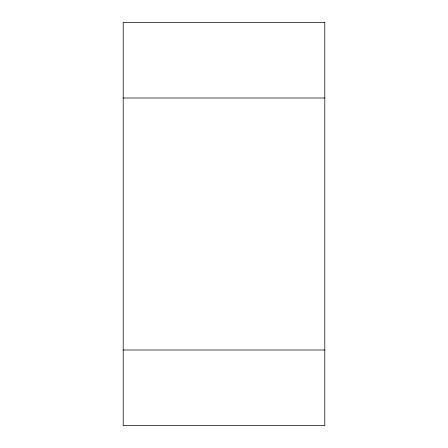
<?xml version="1.0" encoding="UTF-8"?>
<svg xmlns="http://www.w3.org/2000/svg" width="448" height="448" viewBox="0 0 448 448"><rect width="100%" height="100%" fill="white"/><g stroke="black" fill="none" stroke-linecap="round" stroke-linejoin="round"><path stroke-width="0.67" d="M123.2 98L324.8 98M123.2 350L324.8 350M324.8 22.4L123.2 22.4L123.2 425.6L324.8 425.6L324.8 22.4"/></g></svg>
